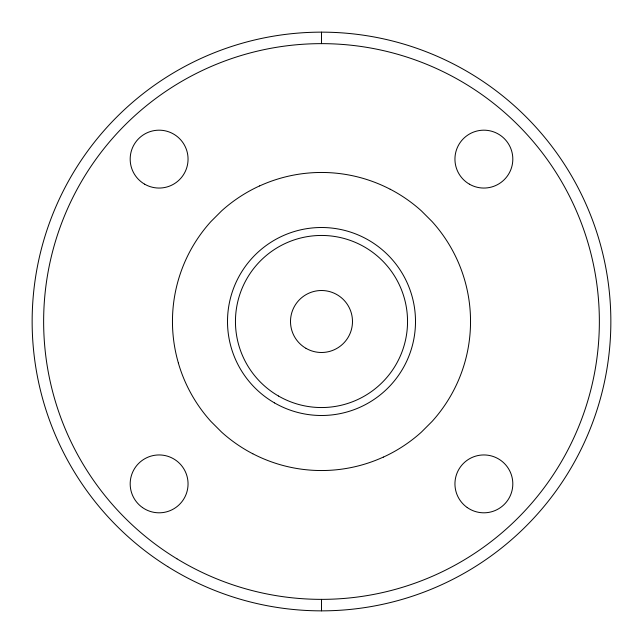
<?xml version="1.0" encoding="UTF-8"?>
<svg xmlns="http://www.w3.org/2000/svg" width="643" height="643" viewBox="0 0 643 643"><rect width="100%" height="100%" fill="white"/><g stroke="black" fill="none" stroke-linecap="round" stroke-linejoin="round"><path stroke-width="0.96" d="M321.5 32.15L321.5 43.636M321.5 599.364L321.5 610.85M383.365 457.109A149.715 149.715 0 0 0 421.382 432.136L432.136 421.382A149.731 149.731 0 0 0 453.773 390.205A148.838 148.838 0 0 0 470.531 321.5A148.887 148.887 0 0 0 457.109 259.635A149.731 149.731 0 0 0 432.136 221.618L421.382 210.864A149.723 149.723 0 0 0 390.205 189.227M383.349 457.077A148.911 148.911 0 0 1 252.803 453.749M252.795 453.773A149.723 149.723 0 0 1 221.618 432.136L210.864 421.382A149.715 149.715 0 0 1 185.891 383.365A147.874 147.874 0 0 1 178.368 363.078M178.392 363.07A149.047 149.047 0 0 1 189.211 252.787A149.723 149.723 0 0 1 210.864 221.618L221.618 210.864A149.715 149.715 0 0 1 259.635 185.891M259.651 185.923A148.919 148.919 0 0 1 390.197 189.251M278.475 396.016A86.041 86.041 0 0 0 407.541 321.5A86.041 86.041 0 0 0 278.475 246.984A86.041 86.041 0 0 0 278.475 396.016M306.004 348.337A30.985 30.985 0 0 0 352.485 321.5A30.985 30.985 0 0 0 306.004 294.663A30.985 30.985 0 0 0 306.004 348.337M167.767 566.636A289.35 289.35 0 0 0 610.657 332.069A289.35 289.35 0 0 0 186.076 65.795A289.35 289.35 0 0 0 167.767 566.636M144.651 184.179A28.935 28.935 0 0 0 188.053 159.118A28.935 28.935 0 0 0 144.651 134.057A28.935 28.935 0 0 0 144.651 184.179M142.457 507.536A28.935 28.935 0 0 0 187.933 486.486A28.935 28.935 0 0 0 146.958 457.623A28.935 28.935 0 0 0 142.457 507.536M467.22 507.536A28.935 28.935 0 0 0 512.696 486.486A28.935 28.935 0 0 0 471.721 457.623A28.935 28.935 0 0 0 467.22 507.536M469.414 184.179A28.935 28.935 0 0 0 512.817 159.118A28.935 28.935 0 0 0 469.414 134.057A28.935 28.935 0 0 0 469.414 184.179M176.938 558.799A277.864 277.864 0 0 0 599.284 328.043A277.864 277.864 0 0 0 188.278 77.658A277.864 277.864 0 0 0 176.938 558.799M274.505 402.904A93.999 93.999 0 0 0 415.499 321.5A93.999 93.999 0 0 0 274.505 240.096A93.999 93.999 0 0 0 274.505 402.904"/></g></svg>
